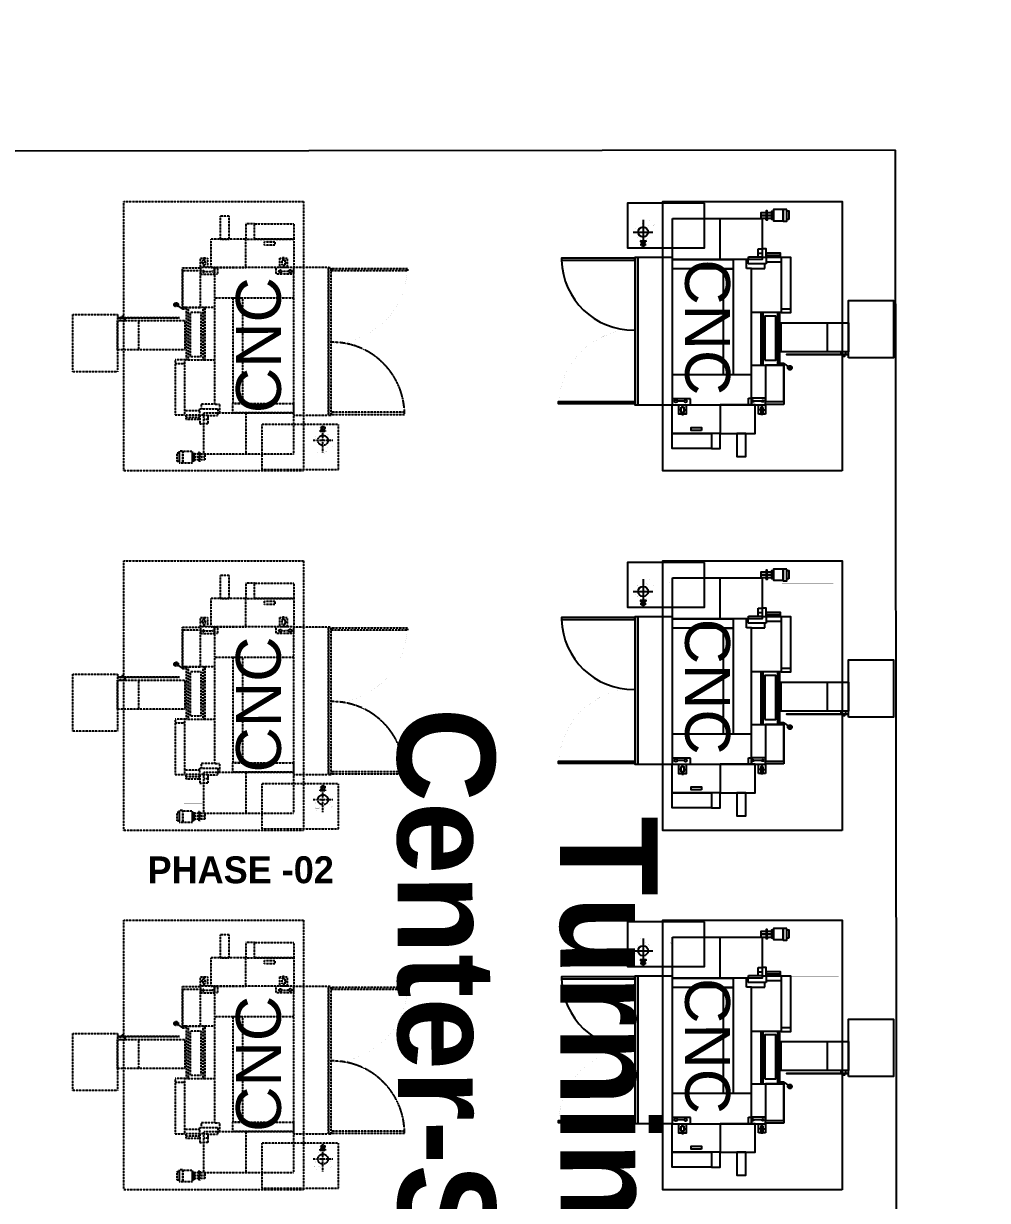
# Model space of a CAD drawing. Header units: feet. Extents: x -99009 to 3252343, y -11094690 to 9035152.
# Drawn here: x 2499739 to 2510470, y -1929025 to -1915925 of the extents above; entities that cross this region are included whole.
import ezdxf

# ---------------------------------------------------------------- set-up
doc = ezdxf.new("R2010")
doc.units = ezdxf.units.FT
doc.linetypes.add('DASHED2', pattern=[0.375, 0.25, -0.125])
for name, color, linetype in [('1', 1, 'Continuous'), ('5', 5, 'DASHED2'), ('TEXT-INSIDE_BUILDING', 7, 'Continuous')]:
    doc.layers.add(name, color=color, linetype=linetype)
doc.layers.add('GANGWAY', color=51, linetype='Continuous', lineweight=25)
doc.styles.get("Standard").update_dxf_attribs({"font": 'GOTHICB.TTF'})

# ---------------------------------------------------------------- blocks, each defined once
blk = doc.blocks.new('CNC MC-1')
at = {"layer": '1'}
for p, q in [((2833530, -1788223), (2833530, -1788441)), ((2833666, -1788332), (2833364, -1788332)), ((2833390, -1788299), (2833390, -1788366)), ((2833419, -1788313), (2833390, -1788313)), ((2833390, -1788350), (2833419, -1788350)), ((2831520, -1788772), (2831486, -1788772)), ((2831549, -1788757), (2831549, -1788729)), ((2831549, -1788786), (2831549, -1788811)), ((2831579, -1788772), (2831605, -1788772)), ((2831647, -1788791), (2831647, -1788712)), ((2833223, -1789191), (2833682, -1789191)), ((2831649, -1789653), (2831649, -1789564)), ((2831941, -1789539), (2833125, -1789539)), ((2832049, -1789539), (2832049, -1789898)), ((2832633, -1789871), (2832633, -1789538)), ((2833125, -1789539), (2833125, -1789483)), ((2833125, -1789483), (2833223, -1789483)), ((2833125, -1789539), (2833125, -1789687)), ((2833176, -1789701), (2833176, -1789503)), ((2833176, -1789503), (2833223, -1789503)), ((2833223, -1789483), (2833223, -1789504)), ((2833223, -1789504), (2833255, -1789504)), ((2833255, -1789504), (2833255, -1789613)), ((2831502, -1789694), (2831502, -1789617)), ((2831502, -1789617), (2831605, -1789617)), ((2831610, -1789694), (2831502, -1789694)), ((2831549, -1789643), (2831549, -1789617)), ((2831549, -1789669), (2831549, -1789694)), ((2831610, -1789898), (2831610, -1789694)), ((2833125, -1789687), (2833176, -1789687)), ((2833249, -1789701), (2833176, -1789701)), ((2833200, -1789701), (2833200, -1789871)), ((2833255, -1789613), (2833296, -1789613)), ((2833274, -1789701), (2833274, -1789860)), ((2833296, -1789613), (2833296, -1789656)), ((2832049, -1789898), (2831610, -1789898)), ((2832067, -1789898), (2832019, -1789966)), ((2832672, -1789976), (2832672, -1789871)), ((2832197, -1790384), (2832520, -1790384))]:
    blk.add_line(p, q, dxfattribs=at)
for points in [[(2831616, -1788241), (2831616, -1787392), (2831642, -1787392), (2831642, -1788241)], [(2833240, -1788241), (2833240, -1787425), (2833216, -1787425), (2833216, -1788241)], [(2833248, -1788272), (2833248, -1788241), (2831607, -1788241), (2831607, -1788272)], [(2831607, -1788272), (2831607, -1788660), (2833248, -1788660), (2833248, -1788272)], [(2833852, -1789014), (2833852, -1788160), (2833353, -1788160), (2833353, -1789014)], [(2833419, -1788361), (2833419, -1788307), (2833432, -1788307), (2833432, -1788361)], [(2830870, -1790550), (2830870, -1788550), (2833870, -1788550), (2833870, -1790550)], [(2831289, -1788655), (2831289, -1789094), (2831120, -1789094), (2831120, -1788655)], [(2831605, -1788655), (2831605, -1789191), (2831289, -1789191), (2831289, -1788655)], [(2831941, -1789539), (2831941, -1788655), (2831605, -1788655), (2831605, -1789539)], [(2831674, -1788858), (2831674, -1788655), (2831605, -1788655), (2831605, -1788858)], [(2833223, -1788661), (2833223, -1789335), (2833120, -1789335), (2833120, -1788661)], [(2833682, -1788661), (2833682, -1789656), (2833223, -1789656), (2833223, -1788661)], [(2831605, -1788729), (2831605, -1788811), (2831501, -1788811), (2831501, -1788729)], [(2831579, -1788757), (2831579, -1788786), (2831520, -1788786), (2831520, -1788757)], [(2831320, -1788981), (2831320, -1788869), (2831355, -1788869), (2831355, -1788981)], [(2831120, -1789094), (2831120, -1789191), (2831289, -1789191), (2831289, -1789094)], [(2831289, -1789191), (2831289, -1789580), (2831605, -1789580), (2831605, -1789191)], [(2833120, -1789226), (2833120, -1789333), (2831941, -1789333), (2831941, -1789226)], [(2831289, -1789477), (2831289, -1789377), (2831033, -1789377), (2831033, -1789477)], [(2831679, -1789504), (2831679, -1789539), (2831605, -1789539), (2831605, -1789504)], [(2831679, -1789694), (2831679, -1789539), (2831605, -1789539), (2831605, -1789694)], [(2831491, -1789655), (2831491, -1789655), (2831521, -1789655), (2831521, -1789655)], [(2831576, -1789669), (2831576, -1789643), (2831521, -1789643), (2831521, -1789669)], [(2831576, -1789655), (2831576, -1789655), (2831605, -1789655), (2831605, -1789655)], [(2831642, -1789694), (2831642, -1789898), (2832049, -1789898), (2832049, -1789694)], [(2832049, -1789665), (2832049, -1789647), (2832633, -1789647), (2832633, -1789665)], [(2832104, -1789687), (2832104, -1789811), (2832595, -1789811), (2832595, -1789687)], [(2833343, -1789613), (2833343, -1789656), (2833249, -1789656), (2833249, -1789613)], [(2833249, -1789656), (2833249, -1789701), (2833343, -1789701), (2833343, -1789656)], [(2833249, -1789701), (2833249, -1789860), (2833295, -1789860), (2833295, -1789701)], [(2833665, -1789699), (2833665, -1789717), (2833679, -1789717), (2833679, -1789699)], [(2833679, -1789766), (2833679, -1789648), (2833747, -1789648), (2833747, -1789766)], [(2833679, -1789708), (2833679, -1789707), (2833769, -1789707), (2833769, -1789708)], [(2833713, -1789648), (2833713, -1789766), (2833713, -1789766), (2833713, -1789648)], [(2832049, -1789827), (2832049, -1789854), (2832633, -1789854), (2832633, -1789827)], [(2832049, -1789854), (2832049, -1789898), (2832067, -1789898), (2832067, -1789854)], [(2833779, -1789893), (2833779, -1789784), (2833655, -1789784), (2833655, -1789893)], [(2833669, -1789784), (2833669, -1789766), (2833762, -1789766), (2833762, -1789784)], [(2832165, -1790620), (2832165, -1790620), (2832165, -1789930), (2832165, -1789930)], [(2832520, -1790620), (2832197, -1790620), (2832197, -1789870), (2832520, -1789870)], [(2832633, -1789871), (2832633, -1789976), (2833247, -1789976), (2833247, -1789871)], [(2833779, -1789932), (2833779, -1789893), (2833649, -1789893), (2833649, -1789932)], [(2833669, -1789954), (2833669, -1789932), (2833764, -1789932), (2833764, -1789954)], [(2832129, -1790620), (2832767, -1790620), (2832767, -1791118), (2832129, -1791118)], [(2832165, -1790553), (2832149, -1790553), (2832149, -1790578), (2832165, -1790578)], [(2832197, -1790535), (2832165, -1790535), (2832165, -1790590), (2832197, -1790590)]]:
    blk.add_lwpolyline(points, close=True, dxfattribs=at)
for points in [[(2832453, -1788241, 0.253, 0.253, 0.190469), (2832182, -1787623, 0.253, 0.253, 0.180047), (2831616, -1787392, 0.253, 0.253, 0)], [(2833353, -1788223, 0.253, 0.253, 0), (2833598, -1788223, 0.253, 0.253, 0), (2833624, -1788249, 0.253, 0.253, 0), (2833624, -1788291, 0.253, 0.253, 0), (2833657, -1788291, 0.253, 0.253, 0), (2833657, -1788301, 0.253, 0.253, 0), (2833665, -1788301, 0.253, 0.253, 0), (2833672, -1788312, 0.253, 0.253, 0), (2833684, -1788312, 0.253, 0.253, 0), (2833672, -1788312, 0.253, 0.253, 0), (2833672, -1788392, 0.253, 0.253, 0), (2833685, -1788392, 0.253, 0.253, 0), (2833672, -1788392, 0.253, 0.253, 0), (2833657, -1788409, 0.253, 0.253, 0), (2833657, -1788417, 0.253, 0.253, 0), (2833657, -1788409, 0.253, 0.253, 0), (2833645, -1788401, 0.253, 0.253, 0), (2833645, -1788391, 0.253, 0.253, 0), (2833633, -1788391, 0.253, 0.253, 0), (2833645, -1788391, 0.253, 0.253, 0), (2833645, -1788371, 0.253, 0.253, 0), (2833627, -1788371, 0.253, 0.253, 0), (2833627, -1788411, 0.253, 0.253, 0), (2833596, -1788441, 0.253, 0.253, 0), (2833626, -1788472, 0.253, 0.253, 0), (2833596, -1788441, 0.253, 0.253, 0), (2833353, -1788441, 0.253, 0.253, 0)], [(2833432, -1788361, 0.253, 0.253, 0), (2833445, -1788361, 0.253, 0.253, 0.174171), (2833480, -1788405, 0.253, 0.253, 0.136993), (2833530, -1788422, 0.253, 0.253, 0.177495), (2833593, -1788399, 0.253, 0.253, 0.215971), (2833622, -1788332, 0.253, 0.253, 0.196835), (2833592, -1788266, 0.253, 0.253, 0.171289), (2833530, -1788242, 0.253, 0.253, 0.188393), (2833466, -1788273, 0.253, 0.253, 0.165883), (2833444, -1788307, 0.253, 0.253, 0), (2833418, -1788307, 0.253, 0.253, 0)], [(2833626, -1788472, 0.253, 0.253, 0), (2833626, -1788629, 0.253, 0.253, 0), (2833595, -1788661, 0.253, 0.253, 0)], [(2830891, -1789419, 0.253, 0.253, 0), (2833797, -1789419, 0.253, 0.253, 0)], [(2833649, -1789881, 0.253, 0.253, 0), (2833649, -1790508, 0.253, 0.253, 0), (2833247, -1790508, 0.253, 0.253, 0), (2833247, -1789860, 0.253, 0.253, 0), (2833343, -1789860, 0.253, 0.253, 0), (2833343, -1789613, 0.253, 0.253, 0)], [(2833278, -1790451, 0.253, 0.253, 0), (2833278, -1789878, 0.253, 0.253, 0), (2833649, -1789878, 0.253, 0.253, 0), (2833649, -1789656, 0.253, 0.253, 0)], [(2833575, -1789878, 0.253, 0.253, 0), (2833575, -1789656, 0.253, 0.253, 0)], [(2832631, -1789978, 0.253, 0.253, 0), (2832631, -1790154, 0.253, 0.253, 0), (2833240, -1790154, 0.253, 0.253, 0), (2833240, -1789980, 0.253, 0.253, 0)], [(2833614, -1789878, 0.253, 0.253, 0), (2833614, -1790451, 0.253, 0.253, 0)], [(2833247, -1790451, 0.253, 0.253, 0), (2833649, -1790451, 0.253, 0.253, 0)], [(2833649, -1790466, 0.253, 0.253, 0), (2833247, -1790466, 0.253, 0.253, 0)]]:
    blk.add_lwpolyline(points, format="xyseb", dxfattribs=at)
for centre, radius in [((2833530, -1788332), 56.1), ((2833390, -1788332), 18.2), ((2831647, -1788696), 15.7), ((2831647, -1788806), 15.2), ((2831649, -1789554), 10.6), ((2831649, -1789664), 10.6), ((2832019, -1789966), 23), ((2832019, -1789966), 8.17)]:
    blk.add_circle(centre, radius, dxfattribs=at)
blk.add_arc((2833240, -1788227), 803, 91.6764, 180.4799, dxfattribs=at)
at = {"layer": 'TEXT-INSIDE_BUILDING', "lineweight": 15, "insert": (2832470, -1789300), "char_height": 500, "width": 6231.59, "attachment_point": 2, "rotation": 180.0651}
blk.add_mtext('{\\fArial|b0|i0|c0|p34;\\H500;{\\C7;CNC }}', dxfattribs=at)
blk = doc.blocks.new('CNC MC-2')
at = {"layer": '5'}
for p, q in [((2501710, -1918645), (2501710, -1918537)), ((2501710, -1918537), (2501787, -1918537)), ((2501735, -1918584), (2501710, -1918584)), ((2501761, -1918584), (2501787, -1918584)), ((2501787, -1918537), (2501787, -1918641)), ((2502618, -1918585), (2502594, -1918585)), ((2502633, -1918555), (2502633, -1918522)), ((2502633, -1918614), (2502633, -1918641)), ((2502647, -1918585), (2502675, -1918585)), ((2501507, -1919084), (2501507, -1918645)), ((2501507, -1918645), (2501710, -1918645)), ((2501751, -1918684), (2501840, -1918684)), ((2502613, -1918683), (2502692, -1918682)), ((2501865, -1918976), (2501865, -1920160)), ((2501507, -1919102), (2501438, -1919055)), ((2501865, -1919084), (2501507, -1919084)), ((2501020, -1919232), (2501020, -1919555)), ((2501533, -1919668), (2501866, -1919668)), ((2501428, -1919707), (2501533, -1919707)), ((2501865, -1920160), (2501717, -1920160)), ((2501717, -1920160), (2501717, -1920212)), ((2501865, -1920160), (2501921, -1920160)), ((2501921, -1920160), (2501921, -1920258)), ((2501703, -1920235), (2501533, -1920235)), ((2501703, -1920310), (2501545, -1920310)), ((2501703, -1920284), (2501703, -1920212)), ((2501703, -1920212), (2501901, -1920212)), ((2501791, -1920332), (2501748, -1920332)), ((2501900, -1920291), (2501791, -1920291)), ((2501791, -1920291), (2501791, -1920332)), ((2501921, -1920258), (2501900, -1920258)), ((2501900, -1920258), (2501900, -1920291)), ((2501901, -1920212), (2501901, -1920258)), ((2502213, -1920258), (2502213, -1920718)), ((2503105, -1920425), (2503038, -1920425)), ((2503054, -1920425), (2503054, -1920454)), ((2503072, -1920701), (2503072, -1920399)), ((2503091, -1920454), (2503091, -1920425)), ((2503182, -1920565), (2502963, -1920565))]:
    blk.add_line(p, q, dxfattribs=at)
for points in [[(2500854, -1917905), (2502854, -1917905), (2502854, -1920905), (2500854, -1920905)], [(2501928, -1918324), (2502027, -1918324), (2502027, -1918068), (2501928, -1918068)], [(2502310, -1918155), (2502213, -1918155), (2502213, -1918324), (2502310, -1918324)], [(2502749, -1918324), (2502310, -1918324), (2502310, -1918155), (2502749, -1918155)], [(2502213, -1918324), (2501824, -1918324), (2501824, -1918641), (2502213, -1918641)], [(2502749, -1918641), (2502213, -1918641), (2502213, -1918324), (2502749, -1918324)], [(2502423, -1918355), (2502535, -1918355), (2502535, -1918391), (2502423, -1918391)], [(2501735, -1918611), (2501761, -1918611), (2501761, -1918557), (2501735, -1918557)], [(2501749, -1918527), (2501749, -1918527), (2501749, -1918557), (2501749, -1918557)], [(2501749, -1918611), (2501749, -1918611), (2501749, -1918641), (2501749, -1918641)], [(2502675, -1918641), (2502594, -1918641), (2502594, -1918536), (2502675, -1918536)], [(2502647, -1918614), (2502618, -1918614), (2502618, -1918555), (2502647, -1918555)], [(2501710, -1918677), (2501507, -1918677), (2501507, -1919084), (2501710, -1919084)], [(2501710, -1918714), (2501865, -1918714), (2501865, -1918641), (2501710, -1918641)], [(2501865, -1918976), (2502749, -1918976), (2502749, -1918641), (2501865, -1918641)], [(2501900, -1918714), (2501865, -1918714), (2501865, -1918641), (2501900, -1918641)], [(2502547, -1918710), (2502749, -1918710), (2502749, -1918641), (2502547, -1918641)], [(2503133, -1918642), (2502745, -1918642), (2502745, -1920283), (2503133, -1920283)], [(2503133, -1920283), (2503163, -1920283), (2503163, -1918643), (2503133, -1918643)], [(2503163, -1918651), (2504012, -1918651), (2504012, -1918677), (2503163, -1918677)], [(2502178, -1920155), (2502071, -1920155), (2502071, -1918976), (2502178, -1918976)], [(2501551, -1919084), (2501507, -1919084), (2501507, -1919102), (2501551, -1919102)], [(2501577, -1919084), (2501551, -1919084), (2501551, -1919668), (2501577, -1919668)], [(2501717, -1919140), (2501593, -1919140), (2501593, -1919631), (2501717, -1919631)], [(2501739, -1919084), (2501757, -1919084), (2501757, -1919668), (2501739, -1919668)], [(2500784, -1919165), (2500784, -1919802), (2500287, -1919802), (2500287, -1919165)], [(2500784, -1919200), (2500784, -1919200), (2501474, -1919200), (2501474, -1919200)], [(2500784, -1919555), (2500784, -1919232), (2501534, -1919232), (2501534, -1919555)], [(2500869, -1919232), (2500869, -1919200), (2500815, -1919200), (2500815, -1919232)], [(2500851, -1919200), (2500851, -1919185), (2500827, -1919185), (2500827, -1919200)], [(2501533, -1919668), (2501428, -1919668), (2501428, -1920282), (2501533, -1920282)], [(2502743, -1920258), (2502069, -1920258), (2502069, -1920155), (2502743, -1920155)], [(2501703, -1920284), (2501545, -1920284), (2501545, -1920330), (2501703, -1920330)], [(2501748, -1920284), (2501703, -1920284), (2501703, -1920379), (2501748, -1920379)], [(2502743, -1920718), (2501748, -1920718), (2501748, -1920258), (2502743, -1920258)], [(2501791, -1920379), (2501748, -1920379), (2501748, -1920284), (2501791, -1920284)], [(2503163, -1920276), (2503980, -1920276), (2503980, -1920252), (2503163, -1920252)], [(2502391, -1920887), (2503245, -1920887), (2503245, -1920388), (2502391, -1920388)], [(2503043, -1920454), (2503098, -1920454), (2503098, -1920467), (2503043, -1920467)], [(2501450, -1920704), (2501473, -1920704), (2501473, -1920799), (2501450, -1920799)], [(2501473, -1920814), (2501512, -1920814), (2501512, -1920684), (2501473, -1920684)], [(2501512, -1920814), (2501620, -1920814), (2501620, -1920690), (2501512, -1920690)], [(2501620, -1920704), (2501638, -1920704), (2501638, -1920797), (2501620, -1920797)], [(2501638, -1920715), (2501756, -1920715), (2501756, -1920782), (2501638, -1920782)], [(2501705, -1920700), (2501687, -1920700), (2501687, -1920715), (2501705, -1920715)], [(2501696, -1920715), (2501698, -1920715), (2501698, -1920804), (2501696, -1920804)], [(2501756, -1920748), (2501638, -1920748), (2501638, -1920748), (2501756, -1920748)]]:
    blk.add_lwpolyline(points, close=True, dxfattribs=at)
for points in [[(2501985, -1917927, 0.253, 0.253, 0), (2501985, -1920832, 0.253, 0.253, 0)], [(2503163, -1919489, 0.253, 0.253, 0.190469), (2503781, -1919218, 0.253, 0.253, 0.180047), (2504012, -1918651, 0.253, 0.253, 0)], [(2501426, -1919666, 0.253, 0.253, 0), (2501250, -1919666, 0.253, 0.253, 0), (2501250, -1920275, 0.253, 0.253, 0), (2501425, -1920275, 0.253, 0.253, 0)], [(2501523, -1920684, 0.253, 0.253, 0), (2500896, -1920684, 0.253, 0.253, 0), (2500896, -1920282, 0.253, 0.253, 0), (2501545, -1920282, 0.253, 0.253, 0), (2501545, -1920379, 0.253, 0.253, 0), (2501791, -1920379, 0.253, 0.253, 0)], [(2500938, -1920684, 0.253, 0.253, 0), (2500938, -1920282, 0.253, 0.253, 0)], [(2500954, -1920282, 0.253, 0.253, 0), (2500954, -1920684, 0.253, 0.253, 0)], [(2500954, -1920313, 0.253, 0.253, 0), (2501526, -1920313, 0.253, 0.253, 0), (2501526, -1920684, 0.253, 0.253, 0), (2501748, -1920684, 0.253, 0.253, 0)], [(2503182, -1920388, 0.253, 0.253, 0), (2503182, -1920633, 0.253, 0.253, 0), (2503155, -1920659, 0.253, 0.253, 0), (2503113, -1920659, 0.253, 0.253, 0), (2503113, -1920692, 0.253, 0.253, 0), (2503103, -1920692, 0.253, 0.253, 0), (2503103, -1920700, 0.253, 0.253, 0), (2503093, -1920707, 0.253, 0.253, 0), (2503093, -1920719, 0.253, 0.253, 0), (2503093, -1920707, 0.253, 0.253, 0), (2503013, -1920707, 0.253, 0.253, 0), (2503013, -1920720, 0.253, 0.253, 0), (2503013, -1920707, 0.253, 0.253, 0), (2502995, -1920693, 0.253, 0.253, 0), (2502987, -1920693, 0.253, 0.253, 0), (2502995, -1920693, 0.253, 0.253, 0), (2503003, -1920680, 0.253, 0.253, 0), (2503013, -1920680, 0.253, 0.253, 0), (2503013, -1920668, 0.253, 0.253, 0), (2503013, -1920680, 0.253, 0.253, 0), (2503033, -1920680, 0.253, 0.253, 0), (2503033, -1920662, 0.253, 0.253, 0), (2502993, -1920662, 0.253, 0.253, 0), (2502963, -1920631, 0.253, 0.253, 0), (2502932, -1920661, 0.253, 0.253, 0), (2502963, -1920631, 0.253, 0.253, 0), (2502963, -1920388, 0.253, 0.253, 0)], [(2503043, -1920467, 0.253, 0.253, 0), (2503043, -1920481, 0.253, 0.253, 0.174171), (2502999, -1920515, 0.253, 0.253, 0.136993), (2502982, -1920565, 0.253, 0.253, 0.177495), (2503005, -1920628, 0.253, 0.253, 0.215971), (2503072, -1920657, 0.253, 0.253, 0.196835), (2503138, -1920627, 0.253, 0.253, 0.171289), (2503162, -1920565, 0.253, 0.253, 0.188393), (2503132, -1920501, 0.253, 0.253, 0.165883), (2503098, -1920480, 0.253, 0.253, 0), (2503098, -1920453, 0.253, 0.253, 0)], [(2501526, -1920649, 0.253, 0.253, 0), (2500954, -1920649, 0.253, 0.253, 0)], [(2501526, -1920610, 0.253, 0.253, 0), (2501748, -1920610, 0.253, 0.253, 0)], [(2502932, -1920661, 0.253, 0.253, 0), (2502776, -1920661, 0.253, 0.253, 0), (2502743, -1920630, 0.253, 0.253, 0)]]:
    blk.add_lwpolyline(points, format="xyseb", dxfattribs=at)
for centre, radius in [((2501741, -1918684), 10.6), ((2501851, -1918684), 10.6), ((2502598, -1918683), 15.2), ((2502708, -1918682), 15.7), ((2501438, -1919055), 23), ((2501438, -1919055), 8.17), ((2503072, -1920425), 18.2), ((2503072, -1920565), 56.1)]:
    blk.add_circle(centre, radius, dxfattribs=at)
blk.add_arc((2503177, -1920275), 803, 1.6764, 90.4799, dxfattribs=at)
at = {"layer": '5', "lineweight": 15, "insert": (2502104, -1919505), "char_height": 500, "width": 6231.59, "attachment_point": 2, "rotation": 90.0651}
blk.add_mtext('{\\fArial|b0|i0|c0|p34;\\H500;{\\C7;CNC }}', dxfattribs=at)

msp = doc.modelspace()

# ---------------------------------------------------------------- linework, layer by layer
at = {"layer": '1'}
msp.add_arc((2520410.24778, -1978395.99612), 100000, 84.1346387202, 194.3871675539, dxfattribs=at)
at = {"layer": 'GANGWAY', "color": 141, "lineweight": -3}
msp.add_lwpolyline([(2509446.22656, -1917334.1328), (2460450.04422, -1917389.76145), (2459859.48208, -1917818.52473), (2459882.58238, -1938164.63184), (2460473.63056, -1938163.96079), (2508969.81322, -1938108.89982), (2509469.49769, -1937830.7058)], close=True, dxfattribs=at)

# ---------------------------------------------------------------- block references
at = {"layer": '1'}
for p in [(0, 0), (0, -4000), (0, -8000)]:
    msp.add_blockref('CNC MC-2', p, dxfattribs=at)
at = {"layer": '1', "rotation": 90}
for p in [(718304.18429, -4751775.31223), (718304.18429, -4755775.31223), (718304.18429, -4759775.31223)]:
    msp.add_blockref('CNC MC-1', p, dxfattribs=at)

# ---------------------------------------------------------------- texts
at = {"insert": (2506796.09067, -1923537.06419), "char_height": 1085.439864, "width": 11153.5115306, "attachment_point": 1, "rotation": 270.065051714}
msp.add_mtext('{   Turning Center-Soft }', dxfattribs=at)
at = {"transparency": 33554684, "insert": (2501120, -1925500), "char_height": 300, "width": 4624.1165638, "attachment_point": 7, "rotation": 0.065051714}
msp.add_mtext('{PHASE -02}', dxfattribs=at)

doc.saveas('drawing.dxf')
